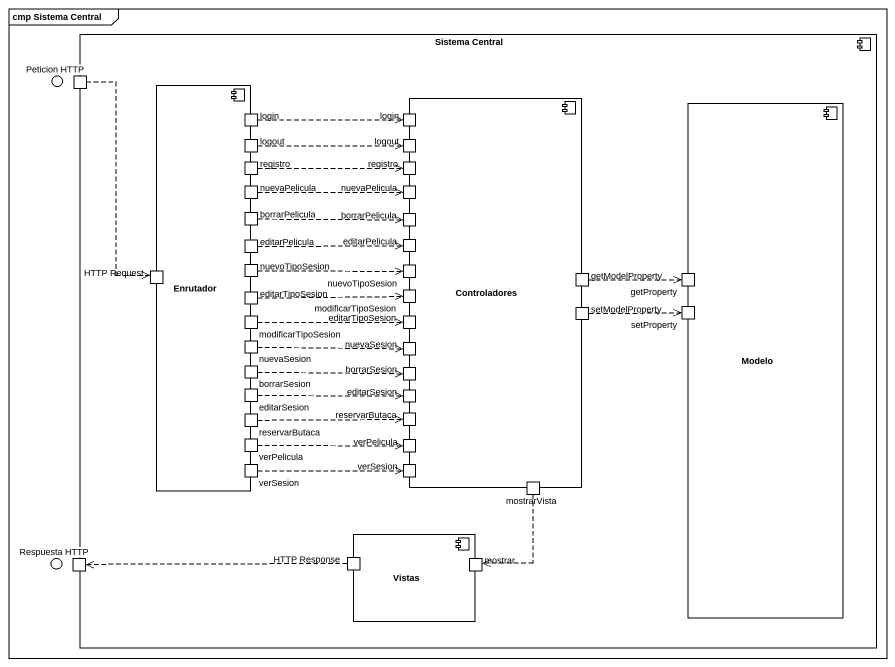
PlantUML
@startuml
mainframe cmp Sistema Central
component "Sistema Central" as Sistema_Central {
  port " " as port1
  component Enrutador {
    port login
    port logout
    port registro
    port nuevaPelicula
    port borrarPelicula
    port editarPelicula
    port "HTTP Request" as HTTP_Request
    port nuevoTipoSesion
    port editarTipoSesion
    port "modificarTipoSesion" as modificarTipoSesion_2
    port nuevaSesion
    port borrarSesion
    port editarSesion
    port reservarButaca
    port verPelicula
    port verSesion
  }
  component Controladores {
    port "login" as login_2
    port "logout" as logout_2
    port "registro" as registro_2
    port "nuevaPelicula" as nuevaPelicula_2
    port "borrarPelicula" as borrarPelicula_2
    port "editarPelicula" as editarPelicula_2
    port "nuevoTipoSesion" as nuevoTipoSesion_2
    port modificarTipoSesion
    port getModelProperty
    port "editarTipoSesion" as editarTipoSesion_2
    port setModelProperty
    port "nuevaSesion" as nuevaSesion_2
    port "borrarSesion" as borrarSesion_2
    port "editarSesion" as editarSesion_2
    port "reservarButaca" as reservarButaca_2
    port "verPelicula" as verPelicula_2
    port "verSesion" as verSesion_2
    port mostrarVista
  }
  component Modelo {
    port getProperty
    port setProperty
  }
  port " " as port2
  component Vistas {
    port "HTTP Response" as HTTP_Response
    port mostrar
  }
}
() "Peticion HTTP" as Peticion_HTTP
() "Respuesta HTTP" as Respuesta_HTTP
port1 ..> HTTP_Request
login .right.> login_2
logout .right.> logout_2
registro .right.> registro_2
nuevaPelicula .right.> nuevaPelicula_2
borrarPelicula .right.> borrarPelicula_2
editarPelicula .right.> editarPelicula_2
nuevoTipoSesion .right.> nuevoTipoSesion_2
editarTipoSesion .right.> modificarTipoSesion
getModelProperty .right.> getProperty
modificarTipoSesion_2 .right.> editarTipoSesion_2
setModelProperty .right.> setProperty
nuevaSesion .right.> nuevaSesion_2
borrarSesion .right.> borrarSesion_2
editarSesion .right.> editarSesion_2
reservarButaca .right.> reservarButaca_2
verPelicula .right.> verPelicula_2
verSesion .right.> verSesion_2
mostrarVista ..> mostrar
HTTP_Response .left.> port2
@enduml
